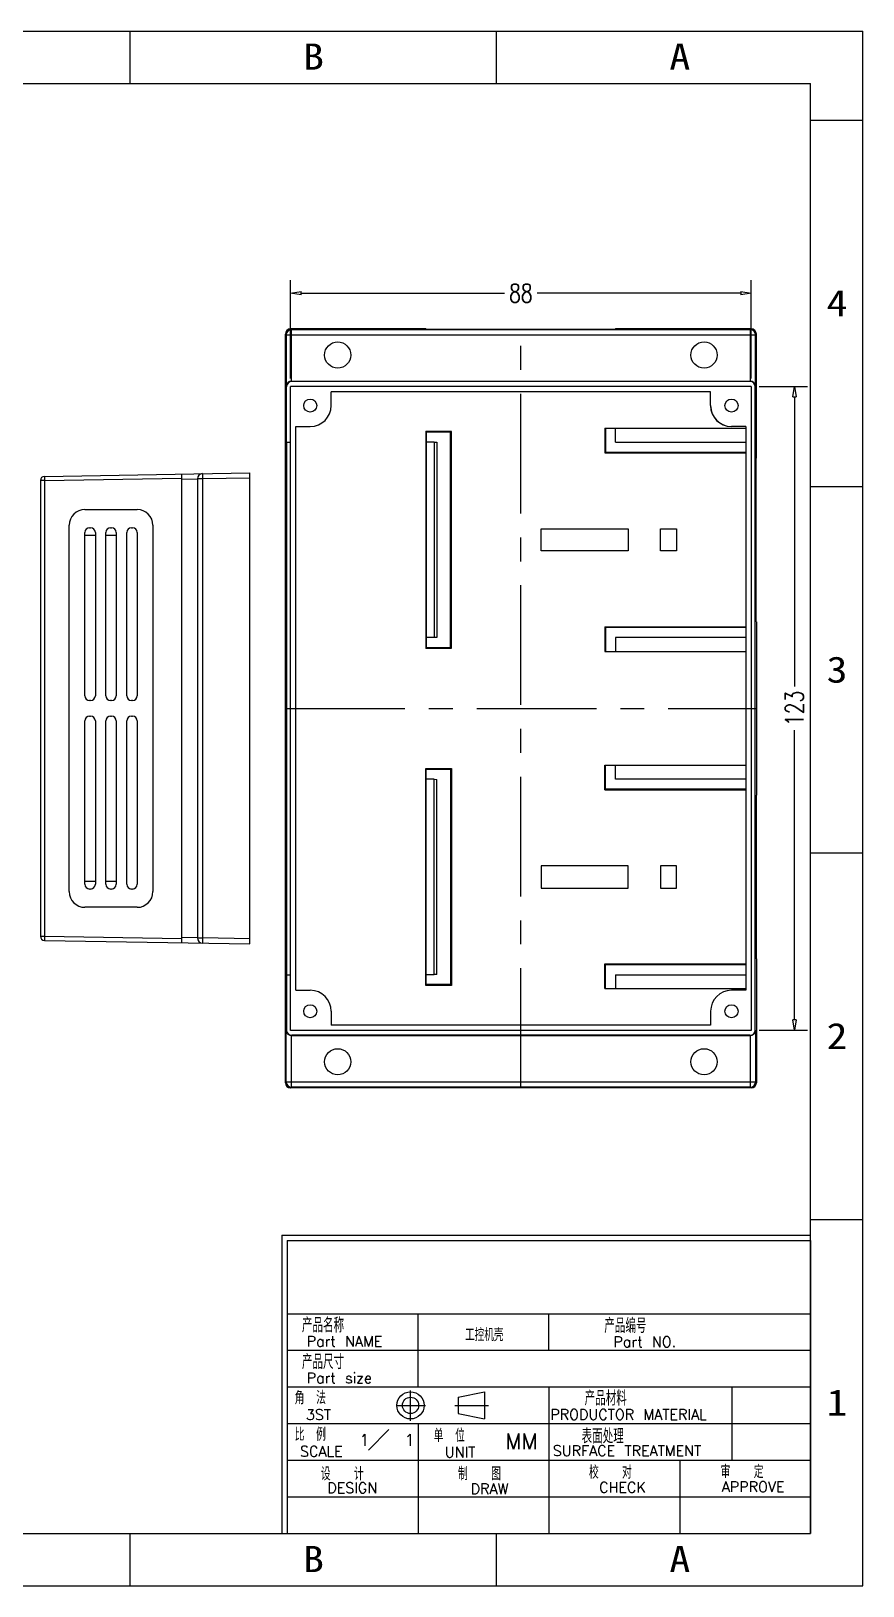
# Model space of a CAD drawing. Header units: millimetres. Extents: x 0 to 1526, y 0 to 688.
# Drawn here: x 1367 to 1526, y 391.3 to 688.3 of the extents above; entities that cross this region are included whole.
import ezdxf
from ezdxf.enums import TextEntityAlignment as Align

# ---------------------------------------------------------------- set-up
doc = ezdxf.new("R2010")
doc.units = ezdxf.units.MM
doc.header["$MEASUREMENT"] = 0
doc.linetypes.add('CENTER', pattern=[50.8, 31.75, -6.35, 6.35, -6.35])
doc.layers.get('0').update_dxf_attribs({"linetype": 'CONTINUOUS'})
doc.layers.get('Defpoints').update_dxf_attribs({"linetype": 'CONTINUOUS'})
for name, color, linetype in [('center', 1, 'CENTER'), ('dim', 3, 'CONTINUOUS'), ('text', 3, 'CONTINUOUS')]:
    doc.layers.add(name, color=color, linetype=linetype)
doc.styles.add('romans', font='romans.shx', dxfattribs={"width": 0.75, "bigfont": 'fangsong.shx'})
doc.styles.add('TEXTSTYLE_0', font='txt', dxfattribs={"width": 0.8})
doc.styles.add('TXT', font='txt.shx', dxfattribs={"bigfont": 'gbcbig.shx'})
doc.dimstyles.new('MSTD', dxfattribs={"dimtxt": 3.5, "dimasz": 2, "dimexe": 2.5, "dimexo": 1.5, "dimgap": 1, "dimtad": 0, "dimzin": 0, "dimdsep": 46, "dimtxsty": 'romans', "dimblk": 'CLOSEDBLANK', "dimcen": 0, "dimclrd": 92, "dimclre": 92, "dimclrt": 3, "dimadec": 0, "dimazin": 0, "dimtfac": 1, "dimtdec": 4, "dimtofl": 0, "dimtmove": 0, "dimatfit": 3, "dimfxl": 0, "dimtolj": 1, "dimtzin": 0, "dimarcsym": 0})

# ---------------------------------------------------------------- blocks, each defined once
blk = doc.blocks.new('SUN_6HWZ35TKXU86YGHH1AY77V3D6FJ')
at = {"color": 7, "linetype": 'Continuous'}
for p, q in [((-420, 297), (0, 297)), ((-420, 0), (-420, 297)), ((-350, 287), (-350, 297)), ((-280, 287), (-280, 297)), ((-210, 287), (-210, 297)), ((-140, 287), (-140, 297)), ((-70, 287), (-70, 297)), ((0, 0), (0, 297)), ((-410, 287), (-10, 287)), ((-410, 10), (-410, 287)), ((-10, 10), (-10, 287)), ((-420, 280), (-410, 280)), ((-10, 280), (0, 280)), ((-420, 210), (-410, 210)), ((-10, 210), (0, 210)), ((-420, 140), (-410, 140)), ((-10, 140), (0, 140)), ((-420, 70), (-410, 70)), ((-10, 70), (0, 70)), ((-410, 10), (-10, 10)), ((-350, 0), (-350, 10)), ((-280, 0), (-280, 10)), ((-210, 0), (-210, 10)), ((-140, 0), (-140, 10)), ((-70, 0), (-70, 10)), ((-420, 0), (0, 0))]:
    blk.add_line(p, q, dxfattribs=at)
at = {"color": 2, "style": 'TEXTSTYLE_0'}
for s, width, p, p2 in [('F', 0.937143, (-386.98, 289.63), (-382.98, 289.63)), ('E', 0.858217, (-316.98, 289.63), (-312.98, 289.63)), ('D', 0.792749, (-246.98, 289.63), (-242.98, 289.63)), ('C', 0.792749, (-176.98, 289.63), (-172.98, 289.63)), ('B', 0.858217, (-106.98, 289.63), (-102.98, 289.63)), ('A', 0.858217, (-36.98, 289.63), (-32.98, 289.63)), ('4', 1.030029, (-416.95, 242.54), (-412.95, 242.54)), ('4', 1.030029, (-6.95, 242.54), (-2.95, 242.54)), ('3', 1.030029, (-416.95, 172.54), (-412.95, 172.54)), ('3', 1.030029, (-6.95, 172.54), (-2.95, 172.54)), ('2', 1.030029, (-416.95, 102.54), (-412.95, 102.54)), ('2', 1.030029, (-6.95, 102.54), (-2.95, 102.54)), ('1', 1.030029, (-416.95, 32.54), (-412.95, 32.54)), ('1', 1.030029, (-6.95, 32.54), (-2.95, 32.54)), ('F', 0.937143, (-386.98, 2.63), (-382.98, 2.63)), ('E', 0.858217, (-316.98, 2.63), (-312.98, 2.63)), ('D', 0.792749, (-246.98, 2.63), (-242.98, 2.63)), ('C', 0.792749, (-176.98, 2.63), (-172.98, 2.63)), ('B', 0.858217, (-106.98, 2.63), (-102.98, 2.63)), ('A', 0.858217, (-36.98, 2.63), (-32.98, 2.63))]:
    blk.add_text(s, height=5, dxfattribs=dict(at, width=width)).set_placement(p, p2, align=Align.FIT)
blk = doc.blocks.new('_ClosedBlank')
at = {"color": 0, "linetype": 'ByBlock', "lineweight": -2}
for p, q in [((-1, 0.17), (0, 0)), ((-1, 0.17), (-1, -0.17)), ((0, 0), (-1, -0.17))]:
    blk.add_line(p, q, dxfattribs=at)
blk = doc.blocks.new('*D32')
at = {"layer": 'Defpoints', "color": 0}
for p in [(1504.61, 638.23), (1416.61, 620.42), (1504.61, 620.42)]:
    blk.add_point(p, dxfattribs=at)
at = {"layer": 'dim', "color": 92, "lineweight": -2}
for p, q in [((1416.61, 621.92), (1416.61, 640.73)), ((1504.61, 621.92), (1504.61, 640.73)), ((1418.61, 638.23), (1457.48, 638.23)), ((1502.61, 638.23), (1463.73, 638.23))]:
    blk.add_line(p, q, dxfattribs=at)
at = {"layer": 'dim', "color": 92, "lineweight": -2, "xscale": 2, "yscale": 2, "zscale": 2, "rotation": 180}
blk.add_blockref('_ClosedBlank', (1416.61, 638.23), dxfattribs=at)
at = {"layer": 'dim', "color": 92, "lineweight": -2, "xscale": 2, "yscale": 2, "zscale": 2}
blk.add_blockref('_ClosedBlank', (1504.61, 638.23), dxfattribs=at)
at = {"layer": 'dim', "color": 3, "insert": (1460.61, 638.23), "char_height": 3.5, "attachment_point": 5, "style": 'romans'}
blk.add_mtext('88', dxfattribs=at)
blk = doc.blocks.new('*D33')
at = {"layer": 'Defpoints', "color": 0}
for p in [(1504.61, 620.42), (1504.61, 497.42), (1512.88, 497.42)]:
    blk.add_point(p, dxfattribs=at)
at = {"layer": 'dim', "color": 92, "lineweight": -2}
for p, q in [((1506.11, 620.42), (1515.38, 620.42)), ((1512.88, 618.42), (1512.88, 563.1)), ((1512.88, 499.42), (1512.88, 554.73)), ((1506.11, 497.42), (1515.38, 497.42))]:
    blk.add_line(p, q, dxfattribs=at)
at = {"layer": 'dim', "color": 92, "lineweight": -2, "xscale": 2, "yscale": 2, "zscale": 2}
for p, rotation in [((1512.88, 620.42), 90), ((1512.88, 497.42), 270)]:
    blk.add_blockref('_ClosedBlank', p, dxfattribs=dict(at, rotation=rotation))
at = {"layer": 'dim', "color": 3, "insert": (1512.88, 558.92), "char_height": 3.5, "attachment_point": 5, "rotation": 90, "style": 'romans'}
blk.add_mtext('123', dxfattribs=at)

msp = doc.modelspace()

# ---------------------------------------------------------------- linework, layer by layer
at = {"color": 7, "linetype": 'Continuous'}
for p, q in [((1415.608, 487.416), (1415.608, 630.416)), ((1415.608, 630.416), (1415.766, 630.259)), ((1415.766, 630.259), (1415.766, 620.434)), ((1415.766, 630.259), (1505.451, 630.259)), ((1416.608, 631.416), (1416.766, 631.259)), ((1442.429, 631.416), (1416.608, 631.416)), ((1416.766, 621.416), (1416.766, 631.259)), ((1504.451, 631.259), (1416.766, 631.259)), ((1442.429, 631.416), (1442.5, 631.345)), ((1442.5, 631.345), (1478.648, 631.345)), ((1478.719, 631.416), (1478.648, 631.345)), ((1504.608, 631.416), (1478.719, 631.416)), ((1504.608, 631.416), (1504.451, 631.259)), ((1504.451, 621.416), (1504.451, 631.259)), ((1505.608, 630.416), (1505.451, 630.259)), ((1505.451, 620.434), (1505.451, 630.259)), ((1505.608, 606.733), (1505.608, 630.416)), ((1416.783, 621.416), (1416.835, 621.364)), ((1416.783, 621.416), (1504.434, 621.416)), ((1504.382, 621.364), (1416.835, 621.364)), ((1504.382, 621.364), (1504.434, 621.416)), ((1415.766, 620.434), (1415.835, 620.364)), ((1415.835, 609.791), (1415.835, 620.364)), ((1416.608, 497.416), (1416.608, 620.416)), ((1504.608, 620.416), (1416.608, 620.416)), ((1424.361, 616.761), (1424.361, 619.416)), ((1496.856, 619.416), (1424.361, 619.416)), ((1424.378, 616.761), (1424.378, 619.416)), ((1496.839, 616.761), (1496.839, 619.416)), ((1496.856, 616.761), (1496.856, 619.416)), ((1504.608, 620.416), (1504.608, 497.416)), ((1505.381, 620.364), (1505.451, 620.434)), ((1505.381, 497.469), (1505.381, 620.364)), ((1496.839, 616.761), (1496.856, 616.761)), ((1417.608, 505.064), (1417.608, 612.769)), ((1417.608, 612.769), (1420.368, 612.769)), ((1417.608, 612.751), (1420.368, 612.751)), ((1442.455, 611.826), (1442.455, 570.391)), ((1442.5, 611.689), (1442.455, 611.826)), ((1447.323, 611.826), (1442.455, 611.826)), ((1447.186, 611.689), (1447.323, 611.826)), ((1447.323, 570.391), (1447.323, 611.826)), ((1476.638, 612.435), (1476.638, 607.713)), ((1476.638, 612.435), (1503.608, 612.435)), ((1476.775, 612.435), (1476.775, 607.85)), ((1478.683, 609.786), (1478.683, 612.435)), ((1500.848, 612.769), (1500.848, 612.751)), ((1503.608, 612.769), (1500.848, 612.769)), ((1503.608, 612.751), (1500.848, 612.751)), ((1503.608, 612.769), (1503.608, 505.064)), ((1415.818, 609.791), (1415.818, 508.041)), ((1415.835, 609.791), (1416.608, 609.791)), ((1442.5, 611.689), (1442.5, 570.528)), ((1447.186, 611.689), (1442.5, 611.689)), ((1444.046, 609.753), (1442.5, 609.753)), ((1444.046, 609.753), (1444.046, 572.464)), ((1444.046, 609.753), (1444.537, 609.744)), ((1444.537, 609.744), (1444.537, 572.472)), ((1447.186, 570.528), (1447.186, 611.689)), ((1478.683, 609.786), (1503.608, 609.786)), ((1476.775, 607.85), (1476.638, 607.713)), ((1476.638, 607.713), (1503.608, 607.713)), ((1476.775, 607.85), (1503.608, 607.85)), ((1505.537, 575.483), (1505.537, 606.733)), ((1505.537, 606.733), (1505.608, 606.733)), ((1369.59, 603.232), (1408.804, 603.916)), ((1369.59, 603.232), (1369.604, 602.432)), ((1395.804, 514.143), (1395.804, 603.689)), ((1408.804, 602.916), (1399.786, 602.759)), ((1408.804, 513.916), (1408.804, 603.916)), ((1368.804, 602.432), (1368.804, 515.401)), ((1369.604, 602.432), (1368.804, 602.432)), ((1369.604, 602.432), (1395.804, 602.889)), ((1369.604, 602.432), (1369.604, 515.401)), ((1395.804, 602.69), (1398.804, 602.742)), ((1398.804, 602.759), (1398.804, 515.074)), ((1399.786, 602.759), (1398.804, 602.759)), ((1399.786, 602.759), (1399.786, 515.074)), ((1377.304, 596.916), (1387.304, 596.916)), ((1374.304, 523.916), (1374.304, 593.916)), ((1377.307, 561.316), (1377.307, 592.516)), ((1379.307, 591.916), (1377.307, 591.916)), ((1378.207, 593.416), (1378.407, 593.416)), ((1379.307, 592.516), (1379.307, 561.316)), ((1381.307, 561.316), (1381.307, 592.516)), ((1383.307, 591.916), (1381.307, 591.916)), ((1382.207, 593.416), (1382.407, 593.416)), ((1383.307, 592.516), (1383.307, 561.316)), ((1385.307, 561.316), (1385.307, 592.516)), ((1386.207, 593.416), (1386.407, 593.416)), ((1387.307, 592.516), (1387.307, 561.316)), ((1390.304, 593.916), (1390.304, 523.916)), ((1464.475, 588.986), (1464.475, 593.23)), ((1464.475, 593.23), (1481.092, 593.23)), ((1481.092, 593.23), (1481.092, 588.986)), ((1487.289, 588.986), (1487.289, 593.23)), ((1487.289, 593.23), (1490.325, 593.23)), ((1490.325, 593.23), (1490.325, 588.986)), ((1481.092, 588.986), (1464.475, 588.986)), ((1490.325, 588.986), (1487.289, 588.986)), ((1476.638, 574.503), (1476.638, 569.781)), ((1476.638, 574.503), (1503.608, 574.503)), ((1476.775, 574.366), (1476.638, 574.503)), ((1476.775, 574.366), (1476.775, 569.781)), ((1503.608, 574.366), (1476.775, 574.366)), ((1505.537, 575.483), (1505.608, 575.483)), ((1505.608, 575.483), (1505.608, 542.349)), ((1442.455, 570.391), (1442.5, 570.528)), ((1442.455, 570.391), (1447.323, 570.391)), ((1444.046, 572.464), (1442.5, 572.464)), ((1442.5, 570.528), (1447.186, 570.528)), ((1444.537, 572.472), (1444.046, 572.464)), ((1447.186, 570.528), (1447.323, 570.391)), ((1503.608, 572.431), (1478.683, 572.431)), ((1478.683, 572.431), (1478.683, 569.781)), ((1476.638, 569.781), (1503.608, 569.781)), ((1378.407, 560.416), (1378.207, 560.416)), ((1382.407, 560.416), (1382.207, 560.416)), ((1386.407, 560.416), (1386.207, 560.416)), ((1377.307, 525.316), (1377.307, 556.516)), ((1378.207, 557.416), (1378.407, 557.416)), ((1379.307, 556.516), (1379.307, 525.316)), ((1381.307, 525.316), (1381.307, 556.516)), ((1382.207, 557.416), (1382.407, 557.416)), ((1383.307, 556.516), (1383.307, 525.316)), ((1385.307, 525.316), (1385.307, 556.516)), ((1386.207, 557.416), (1386.407, 557.416)), ((1387.307, 556.516), (1387.307, 525.316)), ((1442.455, 506.007), (1442.455, 547.442)), ((1442.455, 547.442), (1442.5, 547.305)), ((1442.455, 547.442), (1447.323, 547.442)), ((1442.5, 506.144), (1442.5, 547.305)), ((1442.5, 547.305), (1447.186, 547.305)), ((1447.186, 547.305), (1447.323, 547.442)), ((1447.186, 547.305), (1447.186, 506.144)), ((1447.323, 547.442), (1447.323, 506.007)), ((1476.638, 548.051), (1503.608, 548.051)), ((1476.638, 543.329), (1476.638, 548.051)), ((1476.775, 543.466), (1476.775, 548.051)), ((1478.683, 545.402), (1478.683, 548.051)), ((1444.046, 545.369), (1442.5, 545.369)), ((1444.046, 508.08), (1444.046, 545.369)), ((1444.046, 545.369), (1444.537, 545.36)), ((1444.537, 508.088), (1444.537, 545.36)), ((1503.608, 545.402), (1478.683, 545.402)), ((1476.775, 543.466), (1476.638, 543.329)), ((1476.638, 543.329), (1503.608, 543.329)), ((1503.608, 543.466), (1476.775, 543.466)), ((1505.537, 542.349), (1505.608, 542.349)), ((1505.537, 542.349), (1505.537, 511.099)), ((1481.092, 528.846), (1464.475, 528.846)), ((1464.475, 528.846), (1464.475, 524.602)), ((1481.092, 524.602), (1481.092, 528.846)), ((1490.325, 528.846), (1487.289, 528.846)), ((1487.289, 528.846), (1487.289, 524.602)), ((1490.325, 524.602), (1490.325, 528.846)), ((1377.307, 525.916), (1379.307, 525.916)), ((1381.307, 525.916), (1383.307, 525.916)), ((1378.407, 524.416), (1378.207, 524.416)), ((1382.407, 524.416), (1382.207, 524.416)), ((1386.407, 524.416), (1386.207, 524.416)), ((1464.475, 524.602), (1481.092, 524.602)), ((1487.289, 524.602), (1490.325, 524.602)), ((1387.304, 520.916), (1377.304, 520.916)), ((1368.804, 515.401), (1369.604, 515.401)), ((1369.604, 515.401), (1369.59, 514.601)), ((1369.59, 514.601), (1408.804, 513.916)), ((1369.604, 515.401), (1395.804, 514.943)), ((1398.804, 515.091), (1395.804, 515.143)), ((1398.804, 515.074), (1399.786, 515.074)), ((1408.804, 514.916), (1399.786, 515.074)), ((1505.537, 511.099), (1505.608, 511.099)), ((1505.608, 511.099), (1505.608, 487.416)), ((1415.835, 508.041), (1416.608, 508.041)), ((1415.835, 508.041), (1415.835, 497.469)), ((1442.5, 508.08), (1444.046, 508.08)), ((1444.537, 508.088), (1444.046, 508.08)), ((1476.638, 510.119), (1503.608, 510.119)), ((1476.775, 509.982), (1476.638, 510.119)), ((1476.638, 505.397), (1476.638, 510.119)), ((1476.775, 509.982), (1503.608, 509.982)), ((1476.775, 505.397), (1476.775, 509.982)), ((1478.683, 508.047), (1503.608, 508.047)), ((1478.683, 508.047), (1478.683, 505.397)), ((1417.608, 505.064), (1420.368, 505.064)), ((1420.368, 505.081), (1420.368, 505.064)), ((1442.5, 506.144), (1442.455, 506.007)), ((1447.323, 506.007), (1442.455, 506.007)), ((1447.186, 506.144), (1442.5, 506.144)), ((1447.186, 506.144), (1447.323, 506.007)), ((1476.638, 505.397), (1503.608, 505.397)), ((1500.848, 505.064), (1500.848, 505.081)), ((1503.608, 505.064), (1500.848, 505.064)), ((1424.361, 501.071), (1424.378, 501.071)), ((1424.361, 501.071), (1424.361, 498.416)), ((1496.839, 501.071), (1496.856, 501.071)), ((1496.839, 501.071), (1496.839, 498.416)), ((1496.856, 501.071), (1496.856, 498.416)), ((1415.766, 497.399), (1415.835, 497.469)), ((1415.766, 487.574), (1415.766, 497.399)), ((1504.608, 497.416), (1416.608, 497.416)), ((1416.766, 486.574), (1416.766, 496.416)), ((1416.783, 496.416), (1416.835, 496.469)), ((1416.783, 496.416), (1504.434, 496.416)), ((1504.382, 496.469), (1416.835, 496.469)), ((1496.856, 498.416), (1424.361, 498.416)), ((1504.382, 496.469), (1504.434, 496.416)), ((1504.451, 486.574), (1504.451, 496.416)), ((1505.381, 497.469), (1505.451, 497.399)), ((1505.451, 497.399), (1505.451, 487.574)), ((1415.608, 487.416), (1415.766, 487.574)), ((1415.766, 487.574), (1505.451, 487.574)), ((1505.608, 487.416), (1505.451, 487.574)), ((1416.608, 486.416), (1416.766, 486.574)), ((1442.429, 486.416), (1416.608, 486.416)), ((1504.451, 486.574), (1416.766, 486.574)), ((1442.429, 486.416), (1442.5, 486.487)), ((1442.5, 486.487), (1478.648, 486.487)), ((1478.719, 486.416), (1478.648, 486.487)), ((1504.608, 486.416), (1478.719, 486.416)), ((1504.608, 486.416), (1504.451, 486.574))]:
    msp.add_line(p, q, dxfattribs=at)
at = {"color": 1, "linetype": 'CENTER', "ltscale": 0.72}
for p, q in [((1460.608, 486.416), (1460.608, 631.416)), ((1415.608, 558.916), (1505.608, 558.916))]:
    msp.add_line(p, q, dxfattribs=at)
for p, q in [((1414.96, 458.294), (1515.96, 458.294)), ((1414.96, 458.294), (1414.96, 401.294)), ((1415.96, 457.294), (1415.96, 401.294)), ((1415.96, 457.294), (1515.96, 457.294)), ((1515.96, 457.294), (1515.96, 401.294)), ((1415.96, 443.294), (1515.96, 443.294)), ((1440.96, 429.294), (1440.96, 443.294)), ((1465.96, 436.294), (1465.96, 443.294)), ((1415.96, 436.294), (1515.96, 436.294)), ((1415.96, 429.294), (1515.96, 429.294)), ((1465.96, 429.294), (1465.96, 401.294)), ((1500.96, 415.294), (1500.96, 429.294)), ((1415.96, 422.294), (1515.96, 422.294)), ((1440.96, 422.294), (1440.96, 401.294)), ((1415.96, 415.294), (1515.96, 415.294)), ((1490.96, 415.294), (1490.96, 401.294)), ((1415.96, 408.294), (1515.96, 408.294)), ((1415.96, 401.294), (1515.96, 401.294))]:
    msp.add_line(p, q)
at = {"color": 5}
for p, q in [((1448.657, 427.334), (1453.643, 428.376)), ((1453.643, 428.376), (1453.643, 423.181)), ((1448.657, 427.334), (1448.657, 424.223)), ((1448.657, 424.223), (1453.643, 423.181))]:
    msp.add_line(p, q, dxfattribs=at)
at = {"color": 7, "linetype": 'Continuous'}
for centre, radius in [((1425.608, 626.416), 2.5), ((1495.608, 626.416), 2.5), ((1420.368, 616.761), 1.25), ((1500.848, 616.761), 1.25), ((1420.368, 501.071), 1.25), ((1500.848, 501.071), 1.25), ((1425.608, 491.416), 2.5), ((1495.608, 491.416), 2.5)]:
    msp.add_circle(centre, radius, dxfattribs=at)
at = {"color": 5}
for radius in [2.598, 1.555]:
    msp.add_circle((1439.524, 425.778), radius, dxfattribs=at)
at = {"color": 7, "linetype": 'Continuous'}
for centre, radius, start, end in [((1416.766, 630.259), 1, 90.02081, 179.97919), ((1504.451, 630.259), 1, 0.02081, 89.97919), ((1420.368, 616.761), 4.01, 270, 0), ((1420.368, 616.761), 3.992, 270, 0), ((1500.848, 616.761), 4.01, 180, 270), ((1500.848, 616.761), 3.992, 180, 270), ((1369.604, 602.432), 0.8, 91, 180), ((1399.804, 602.759), 1, 91, 180), ((1377.304, 593.916), 3, 90, 180), ((1387.304, 593.916), 3, 0, 90), ((1378.207, 592.516), 0.9, 90, 180), ((1378.407, 592.516), 0.9, 0, 90), ((1382.207, 592.516), 0.9, 90, 180), ((1382.407, 592.516), 0.9, 0, 90), ((1386.207, 592.516), 0.9, 90, 180), ((1386.407, 592.516), 0.9, 0, 90), ((1378.207, 561.316), 0.9, 180, 270), ((1378.407, 561.316), 0.9, 270, 0), ((1382.207, 561.316), 0.9, 180, 270), ((1382.407, 561.316), 0.9, 270, 0), ((1386.207, 561.316), 0.9, 180, 270), ((1386.407, 561.316), 0.9, 270, 0), ((1378.207, 556.516), 0.9, 90, 180), ((1378.407, 556.516), 0.9, 0, 90), ((1382.207, 556.516), 0.9, 90, 180), ((1382.407, 556.516), 0.9, 0, 90), ((1386.207, 556.516), 0.9, 90, 180), ((1386.407, 556.516), 0.9, 0, 90), ((1377.304, 523.916), 3, 180, 270), ((1378.207, 525.316), 0.9, 180, 270), ((1378.407, 525.316), 0.9, 270, 0), ((1382.207, 525.316), 0.9, 180, 270), ((1382.407, 525.316), 0.9, 270, 0), ((1386.207, 525.316), 0.9, 180, 270), ((1386.407, 525.316), 0.9, 270, 0), ((1387.304, 523.916), 3, 270, 0), ((1369.604, 515.401), 0.8, 180, 269), ((1399.804, 515.074), 1, 180, 269), ((1420.368, 501.071), 3.992, 0, 90), ((1500.848, 501.071), 3.992, 90, 180), ((1416.766, 487.574), 1, 180.02081, 269.97919), ((1504.451, 487.574), 1, 270.0208, 359.9792)]:
    msp.add_arc(centre, radius, start, end, dxfattribs=at)
for centre, major_axis, start_param, end_param in [((1416.608, 630.416), (-0.707, 0.707), -0.7852459, 0.7852459), ((1504.608, 630.416), (0.707, 0.707), -0.7852459, 0.7852459), ((1416.835, 620.364), (-0.707, 0.707), -0.7852459, 0.7852459), ((1504.381, 620.364), (-0.707, -0.707), 2.3563468, 3.9268385), ((1416.835, 497.469), (0.707, 0.707), -3.9268385, -2.3563468), ((1504.381, 497.469), (0.707, -0.707), -0.7852459, 0.7852459), ((1416.608, 487.416), (0.707, 0.707), 2.3563468, 3.9268385), ((1504.608, 487.416), (-0.707, 0.707), 2.3563468, 3.9268385)]:
    msp.add_ellipse(centre, major_axis=major_axis, ratio=0.9996955, start_param=start_param, end_param=end_param, dxfattribs=at)
for points, start_tangent, end_tangent in [([(1416.783, 621.416), (1416.5, 621.376), (1416.268, 621.277), (1416.083, 621.14), (1415.942, 620.977), (1415.844, 620.799), (1415.786, 620.615), (1415.766, 620.434)], (-1, 0), (-0.0177569, -0.9998423)), ([(1505.451, 620.434), (1505.43, 620.615), (1505.373, 620.799), (1505.274, 620.977), (1505.134, 621.14), (1504.948, 621.277), (1504.717, 621.376), (1504.434, 621.416)], (-0.0177569, 0.9998423), (-1, 0)), ([(1399.786, 603.759), (1399.782, 603.709), (1399.779, 603.566), (1399.779, 603.342), (1399.782, 603.063), (1399.786, 602.759)], (-0.9998477, -0.0174524), (0.0174471, -0.9998478)), ([(1399.786, 515.074), (1399.782, 514.765), (1399.779, 514.486), (1399.779, 514.265), (1399.782, 514.123), (1399.786, 514.074)], (-0.0174471, -0.9998478), (0.9998477, -0.0174524)), ([(1416.783, 496.416), (1416.5, 496.456), (1416.268, 496.555), (1416.083, 496.693), (1415.942, 496.856), (1415.844, 497.033), (1415.786, 497.217), (1415.766, 497.399)], (-1, 0), (-0.0177569, 0.9998423)), ([(1505.451, 497.399), (1505.43, 497.217), (1505.373, 497.033), (1505.274, 496.856), (1505.134, 496.693), (1504.948, 496.555), (1504.717, 496.456), (1504.434, 496.416)], (-0.0177569, -0.9998423), (-1, 0))]:
    msp.add_spline(points, degree=3, dxfattribs=dict(at, start_tangent=start_tangent, end_tangent=end_tangent))
at = {"layer": 'center'}
for p, q in [((1439.524, 422.847), (1439.524, 428.599)), ((1436.767, 425.778), (1442.388, 425.778)), ((1448.012, 425.778), (1454.409, 425.778))]:
    msp.add_line(p, q, dxfattribs=at)
at = {"layer": 'text'}
msp.add_line((1435.359, 421.183), (1431.516, 417.206), dxfattribs=at)

# ---------------------------------------------------------------- block references
at = {"layer": 'dim'}
msp.add_blockref('SUN_6HWZ35TKXU86YGHH1AY77V3D6FJ', (1525.96, 391.294), dxfattribs=at)

# ---------------------------------------------------------------- texts
at = {"color": 3, "style": 'TXT'}
for s, height, p in [('产品名称', 2.8, (1418.773, 439.701)), ('产品编号', 2.8, (1476.546, 439.607)), ('Part NAME', 2, (1419.668, 437.012)), ('Part NO.', 2, (1478.291, 436.917)), ('产品尺寸', 2.8, (1418.773, 432.701)), ('Part size', 2, (1419.668, 430.012)), ('角 法', 2.5, (1417.381, 425.992)), ('产品材料', 2.8, (1472.791, 425.748)), ('3ST', 2, (1419.542, 423.005)), ('PRODUCTOR MATERIAL', 2, (1466.23, 423.048)), ('比 例', 2.5, (1417.381, 418.992)), ('单 位', 2.5, (1443.941, 418.792)), ('表面处理', 2.8, (1472.217, 418.493)), ('SCALE', 2, (1418.415, 416.005)), ('UNIT', 2, (1446.077, 415.843)), ('SURFACE TREATMENT', 2, (1466.709, 416.136)), ('设  计', 2.5, (1422.381, 411.458)), ('制  图', 2.5, (1448.605, 411.484)), ('校  对', 2.5, (1473.613, 411.76)), ('审  定', 2.5, (1498.766, 411.869)), ('DESIGN', 2, (1423.633, 409.015)), ('DRAW', 2, (1451.013, 408.824)), ('CHECK', 2, (1475.563, 409.126)), ('APPROVE', 2, (1498.989, 409.233))]:
    msp.add_text(s, height=height, dxfattribs=at).set_placement(p)
at = {"color": 6, "style": 'TXT'}
msp.add_text('工控机壳', height=2.4423, dxfattribs=at).set_placement((1453.61, 438.049), align=Align.CENTER)
msp.add_text('MM', height=3, dxfattribs=at).set_placement((1457.657, 417.434))
at = {"layer": 'text', "style": 'TXT'}
msp.add_text('1   1', height=2.25, dxfattribs=at).set_placement((1429.748, 418.041))

# ---------------------------------------------------------------- dimensions: what is measured, and where the dimension line sits
at = {"layer": 'dim'}
dim = msp.add_linear_dim(base=(1504.608, 638.234), p1=(1416.608, 620.416), p2=(1504.608, 620.416), dimstyle='MSTD', dxfattribs=at)
dim.commit()
dim.dimension.update_dxf_attribs({"geometry": '*D32', "text_midpoint": (1460.608, 638.234), "dimtype": 160})
dim = msp.add_linear_dim(base=(1512.882, 497.416), p1=(1504.608, 620.416), p2=(1504.608, 497.416), angle=90, dimstyle='MSTD', dxfattribs=at)
dim.commit()
dim.dimension.update_dxf_attribs({"geometry": '*D33', "text_midpoint": (1512.882, 558.916), "dimtype": 160})

doc.saveas('drawing.dxf')
